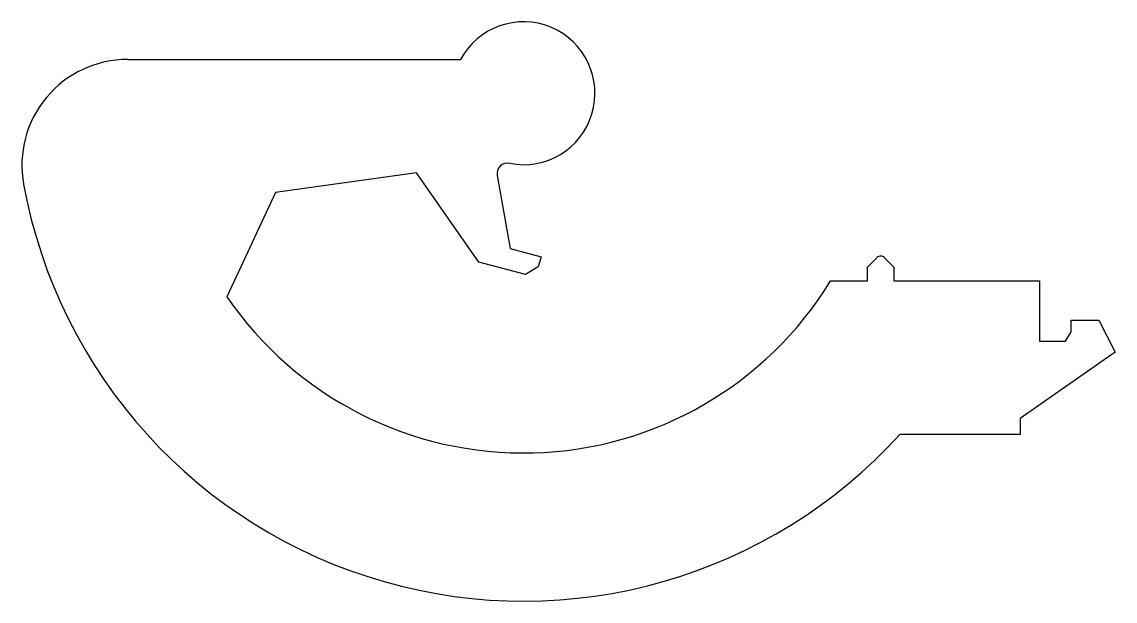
# Model space of a CAD drawing. Extents: x 174 to 277, y 216 to 271.
import ezdxf

# ---------------------------------------------------------------- set-up
doc = ezdxf.new("R2010")
doc.units = 0
doc.layers.add('1', color=2, linetype='CONTINUOUS')

msp = doc.modelspace()

# ---------------------------------------------------------------- linework, layer by layer
at = {"layer": '1', "color": 7, "linetype": 'CONTINUOUS'}
for p, q in [((183.6, 267.08), (215.04, 267.08)), ((210.87, 256.37), (197.56, 254.5)), ((216.78, 247.92), (210.87, 256.37)), ((218.5, 256.1), (219.72, 249.21)), ((197.56, 254.5), (192.96, 244.63)), ((219.72, 249.21), (222.64, 248.42)), ((221.16, 246.75), (216.78, 247.92)), ((222.64, 248.42), (222.38, 247.46)), ((253.48, 247.44), (254.38, 248.34)), ((255.09, 248.34), (255.98, 247.44)), ((222.38, 247.46), (221.16, 246.75)), ((253.48, 246.14), (253.48, 247.44)), ((255.98, 247.44), (255.98, 246.14)), ((249.99, 246.14), (253.48, 246.14)), ((255.98, 246.14), (269.73, 246.14)), ((269.73, 246.14), (269.73, 240.44)), ((269.73, 246.14), (269.73, 246.14)), ((272.73, 241.32), (272.73, 242.44)), ((272.73, 242.44), (275.34, 242.44)), ((275.34, 242.44), (276.88, 239.42)), ((272.19, 240.44), (272.73, 241.32)), ((269.73, 240.44), (272.19, 240.44)), ((276.88, 239.42), (267.91, 233.14)), ((267.91, 233.14), (267.91, 231.64)), ((267.91, 231.64), (256.55, 231.64))]:
    msp.add_line(p, q, dxfattribs=at)
for centre, radius, start, end in [((220.99, 263.88), 6.75, 258.8549, 151.7009), ((183.6, 257.08), 10, 90, 190.3085), ((219.49, 256.27), 1, 78.8549, 190.0712), ((220.99, 263.88), 48, 190.3085, 317.8154), ((254.73, 247.99), 0.5, 44.9149, 135.0002), ((220.99, 263.88), 34, 214.4883, 328.5626)]:
    msp.add_arc(centre, radius, start, end, dxfattribs=at)

doc.saveas('drawing.dxf')
